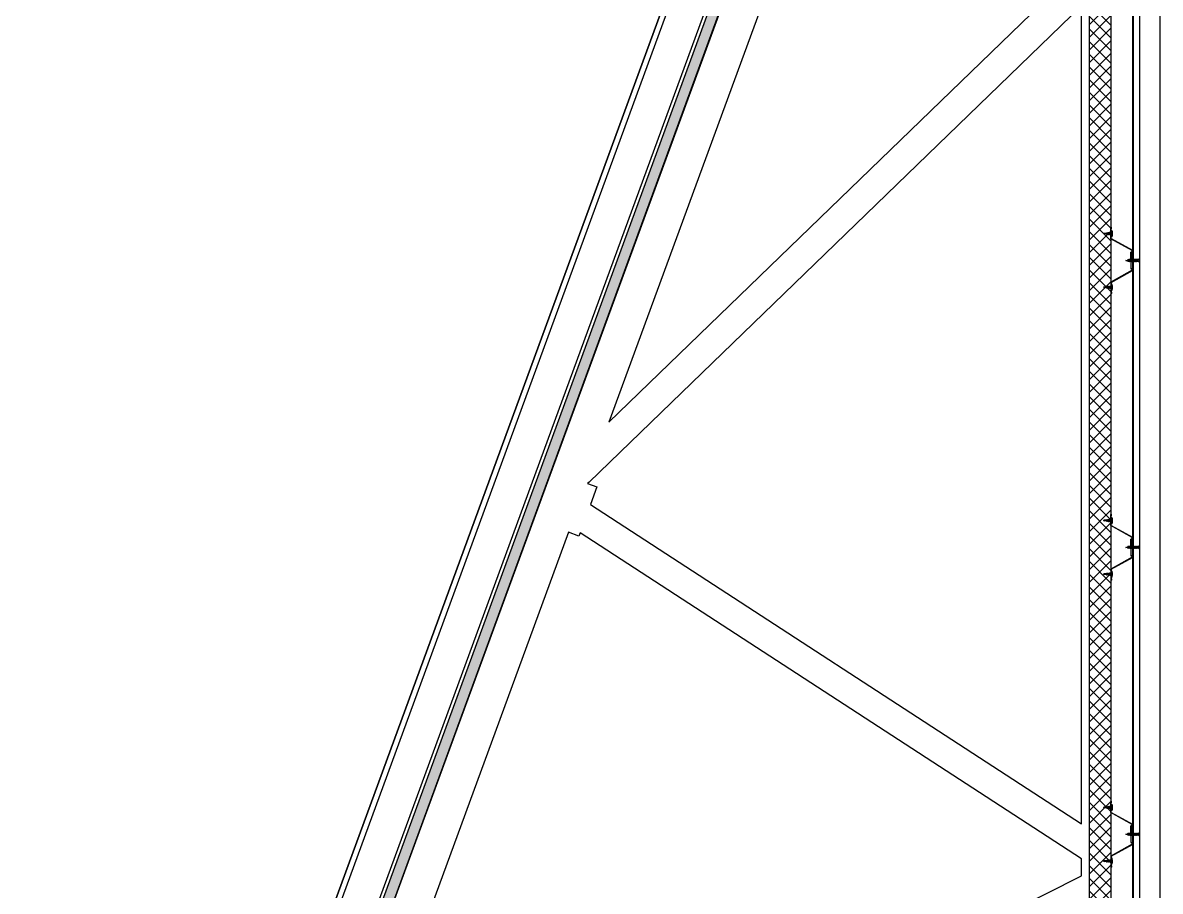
# Model space of a CAD drawing. Header units: inches. Extents: x 203 to 1065, y -1127 to 921.
# Drawn here: x 356.955 to 358.54, y 860.415 to 861.626 of the extents above; entities that cross this region are included whole.
import ezdxf

# ---------------------------------------------------------------- set-up
doc = ezdxf.new("R2010")
doc.units = ezdxf.units.IN
doc.header["$MEASUREMENT"] = 0
doc.linetypes.add('CONTINUA', pattern=[0])
for name, color, linetype in [('CORTE MUROS', 4, 'CONTINUA'), ('CORTE PERFILES Y CERCHA', 3, 'CONTINUA'), ('CORTE PROY', 8, 'CONTINUA')]:
    doc.layers.add(name, color=color, linetype=linetype)

msp = doc.modelspace()

# ---------------------------------------------------------------- hatches: boundary and pattern name
at = {"layer": 'CORTE MUROS', "ltscale": 0.5}
h = msp.add_hatch(dxfattribs=at)
h.set_pattern_fill('ANSI38', color=252, scale=0.05, angle=90.1237, style=0)
h.set_pattern_definition([(135.1236939, (355.8420596, 417.3886716), (-0.00440986616, -0.004428948005), []), (225.1236939, (355.8420596, 417.3886716), (-0.00439078432, -0.01326776217), [0.015625, -0.009375])])
h.paths.add_polyline_path([(357.0269, 859.1878), (357.0128, 859.193), (358.4787, 863.1936), (358.4928, 863.1884)])
at = {"layer": 'CORTE PERFILES Y CERCHA', "ltscale": 0.5}
h = msp.add_hatch(dxfattribs=at)
h.set_pattern_fill('_USER', color=251, scale=0.0125, angle=135, style=0, double=1, pattern_type=0)
h.set_pattern_definition([(135, (329.888245, 575.295546), (-0.00883883476, -0.00883883476), []), (225, (329.888245, 575.295546), (0.00883883476, -0.00883883476), [])])
h.paths.add_polyline_path([(358.441, 855.3558), (358.441, 863.0198), (358.471, 863.0198), (358.471, 855.3558)])

# ---------------------------------------------------------------- linework, layer by layer
at = {"layer": 'CORTE MUROS'}
for points in [[(356.9546, 859.2143), (358.4582, 863.3178), (358.5117, 863.2982), (357.0081, 859.1947)], [(358.4582, 863.3178), (356.9546, 859.2143), (356.9621, 859.2116), (358.4657, 863.315)]]:
    msp.add_lwpolyline(points, close=True, dxfattribs=at)
msp.add_lwpolyline([(357.0269, 859.1878), (357.0128, 859.193), (358.4787, 863.1936), (358.4928, 863.1884), (357.0269, 859.1878)], dxfattribs=at)
at = {"layer": 'CORTE PERFILES Y CERCHA', "color": 2}
for p, q in [((358.501, 862.9558), (358.501, 857.9538)), ((358.502, 862.9558), (358.502, 857.9538)), ((358.511, 862.9558), (358.511, 857.9538))]:
    msp.add_line(p, q, dxfattribs=at)
at = {"layer": 'CORTE PERFILES Y CERCHA'}
for p, q in [((358.4645, 861.333), (358.4608, 861.3323)), ((358.4608, 861.3323), (358.4615, 861.3327)), ((358.4615, 861.3323), (358.4608, 861.3323)), ((358.4608, 861.3323), (358.4615, 861.3319)), ((358.4645, 861.333), (358.4615, 861.3327)), ((358.4615, 861.3319), (358.4615, 861.3323)), ((358.4649, 861.3315), (358.4615, 861.3319)), ((358.4649, 861.3334), (358.4645, 861.333)), ((358.4645, 861.333), (358.4649, 861.3315)), ((358.4649, 861.3334), (358.4654, 861.3331)), ((358.4654, 861.3311), (358.4649, 861.3334)), ((358.4663, 861.3332), (358.4654, 861.3331)), ((358.4654, 861.3331), (358.4658, 861.3314)), ((358.4667, 861.3337), (358.4663, 861.3332)), ((358.4663, 861.3332), (358.4667, 861.3313)), ((358.4667, 861.3337), (358.4671, 861.3333)), ((358.4672, 861.3309), (358.4667, 861.3337)), ((358.468, 861.3334), (358.4671, 861.3333)), ((358.4671, 861.3333), (358.4677, 861.3312)), ((358.4684, 861.334), (358.468, 861.3334)), ((358.468, 861.3334), (358.4686, 861.3311)), ((358.4684, 861.334), (358.4689, 861.3335)), ((358.4691, 861.3306), (358.4684, 861.334)), ((358.4698, 861.3336), (358.4689, 861.3335)), ((358.4689, 861.3335), (358.4695, 861.3309)), ((358.4702, 861.3343), (358.4698, 861.3336)), ((358.4698, 861.3336), (358.4705, 861.3308)), ((358.4702, 861.3343), (358.4707, 861.3337)), ((358.471, 861.3303), (358.4702, 861.3343)), ((358.4714, 861.3338), (358.4707, 861.3337)), ((358.4707, 861.3337), (358.4714, 861.3307)), ((358.471, 861.3338), (358.471, 861.3408)), ((358.4714, 861.3338), (358.4714, 861.3408)), ((358.4714, 861.3408), (358.4715, 861.3408)), ((358.4719, 861.3357), (358.4714, 861.3353)), ((358.4714, 861.3293), (358.4714, 861.3353)), ((358.4714, 861.3338), (358.4714, 861.3307)), ((358.4715, 861.3388), (358.4715, 861.3408)), ((358.4715, 861.3388), (358.4719, 861.3388)), ((358.4719, 861.3388), (358.4719, 861.3408)), ((358.4719, 861.3358), (358.4719, 861.3287)), ((358.4719, 861.3357), (358.4719, 861.3288)), ((358.4727, 861.3358), (358.4727, 861.3287)), ((358.4732, 861.3323), (358.4727, 861.3323)), ((358.4654, 861.3311), (358.4649, 861.3315)), ((358.4654, 861.3311), (358.4658, 861.3314)), ((358.4667, 861.3313), (358.4658, 861.3314)), ((358.4672, 861.3309), (358.4667, 861.3313)), ((358.4672, 861.3309), (358.4677, 861.3312)), ((358.4686, 861.3311), (358.4677, 861.3312)), ((358.4691, 861.3306), (358.4686, 861.331)), ((358.4691, 861.3306), (358.4695, 861.331)), ((358.4705, 861.3308), (358.4695, 861.3309)), ((358.471, 861.3303), (358.4705, 861.3308)), ((358.471, 861.3303), (358.4714, 861.3307)), ((358.471, 861.3252), (358.471, 861.3303)), ((358.4714, 861.3255), (358.4714, 861.3307)), ((358.4719, 861.3288), (358.4714, 861.3293)), ((358.4941, 861.2941), (358.4917, 861.2949)), ((358.4941, 861.2941), (358.4945, 861.2959)), ((358.4944, 861.2938), (358.4941, 861.2941)), ((358.4949, 861.2962), (358.4944, 861.2938)), ((358.4944, 861.2938), (358.4947, 861.2939)), ((358.4948, 861.2962), (358.4945, 861.2959)), ((358.4947, 861.2939), (358.4952, 861.2959)), ((358.4953, 861.2937), (358.4947, 861.2939)), ((358.4948, 861.2962), (358.4952, 861.2959)), ((358.4959, 861.2961), (358.4952, 861.2959)), ((358.4953, 861.2937), (358.4959, 861.2961)), ((358.4957, 861.2934), (358.4953, 861.2937)), ((358.4962, 861.2964), (358.4957, 861.2934)), ((358.4957, 861.2934), (358.496, 861.2937)), ((358.4962, 861.2964), (358.4959, 861.2961)), ((358.496, 861.2937), (358.4966, 861.2961)), ((358.4967, 861.2937), (358.496, 861.2937)), ((358.4962, 861.2964), (358.4966, 861.2961)), ((358.4973, 861.2961), (358.4966, 861.2961)), ((358.4967, 861.2937), (358.4973, 861.2961)), ((358.497, 861.2934), (358.4967, 861.2937)), ((358.4976, 861.2964), (358.497, 861.2934)), ((358.497, 861.2934), (358.4974, 861.2937)), ((358.4976, 861.2964), (358.4973, 861.2961)), ((358.4974, 861.2937), (358.4979, 861.2961)), ((358.498, 861.2937), (358.4974, 861.2937)), ((358.4976, 861.2964), (358.4979, 861.2961)), ((358.4986, 861.2961), (358.4979, 861.2961)), ((358.498, 861.2937), (358.4986, 861.2961)), ((358.4984, 861.2934), (358.498, 861.2937)), ((358.4989, 861.2964), (358.4984, 861.2934)), ((358.4984, 861.2934), (358.4987, 861.2937)), ((358.4989, 861.2964), (358.4986, 861.2961)), ((358.4987, 861.2937), (358.4993, 861.2961)), ((358.4994, 861.2937), (358.4987, 861.2937)), ((358.4989, 861.2964), (358.4993, 861.2961)), ((358.4999, 861.2961), (358.4993, 861.2961)), ((358.4994, 861.2937), (358.4999, 861.2961)), ((358.4997, 861.2934), (358.4994, 861.2937)), ((358.5003, 861.2964), (358.4997, 861.2934)), ((358.4997, 861.2934), (358.5001, 861.2937)), ((358.5003, 861.2964), (358.4999, 861.2961)), ((358.5001, 861.2937), (358.5006, 861.2961)), ((358.5007, 861.2937), (358.5001, 861.2937)), ((358.5003, 861.2964), (358.5006, 861.2961)), ((358.5013, 861.2961), (358.5006, 861.2961)), ((358.5007, 861.2937), (358.5013, 861.2961)), ((358.5011, 861.2934), (358.5007, 861.2937)), ((358.5016, 861.2964), (358.5011, 861.2934)), ((358.5011, 861.2934), (358.5014, 861.2937)), ((358.5016, 861.2964), (358.5013, 861.2961)), ((358.5014, 861.2937), (358.502, 861.2961)), ((358.5021, 861.2937), (358.5014, 861.2937)), ((358.5016, 861.2964), (358.502, 861.2961)), ((358.5027, 861.2961), (358.502, 861.2961)), ((358.5027, 861.2961), (358.502, 861.2961)), ((358.5021, 861.2937), (358.5027, 861.2961)), ((358.5021, 861.2937), (358.5027, 861.2961)), ((358.5025, 861.2934), (358.5021, 861.2937)), ((358.503, 861.2964), (358.5025, 861.2934)), ((358.5025, 861.2934), (358.5028, 861.2937)), ((358.503, 861.2964), (358.5027, 861.2961)), ((358.5028, 861.2937), (358.5034, 861.2961)), ((358.5035, 861.2937), (358.5028, 861.2937)), ((358.503, 861.2964), (358.5034, 861.2961)), ((358.504, 861.2961), (358.5034, 861.2961)), ((358.5035, 861.2937), (358.504, 861.2961)), ((358.5035, 861.2937), (358.504, 861.2961)), ((358.5035, 861.2937), (358.504, 861.2961)), ((358.5038, 861.2934), (358.5035, 861.2937)), ((358.5044, 861.2964), (358.5038, 861.2934)), ((358.5038, 861.2934), (358.5042, 861.2937)), ((358.5044, 861.2964), (358.504, 861.2961)), ((358.5042, 861.2937), (358.5047, 861.2961)), ((358.5048, 861.2937), (358.5042, 861.2937)), ((358.5044, 861.2964), (358.5047, 861.2961)), ((358.5054, 861.2961), (358.5047, 861.2961)), ((358.5048, 861.2937), (358.5054, 861.2961)), ((358.5048, 861.2937), (358.5054, 861.2961)), ((358.5048, 861.2937), (358.5054, 861.2961)), ((358.5052, 861.2934), (358.5048, 861.2937)), ((358.5057, 861.2964), (358.5052, 861.2934)), ((358.5052, 861.2934), (358.5055, 861.2937)), ((358.5057, 861.2964), (358.5054, 861.2961)), ((358.5055, 861.2937), (358.5061, 861.2961)), ((358.5062, 861.2937), (358.5055, 861.2937)), ((358.5057, 861.2964), (358.5061, 861.2961)), ((358.5067, 861.2961), (358.5061, 861.2961)), ((358.5062, 861.2937), (358.5067, 861.2961)), ((358.5065, 861.2934), (358.5062, 861.2937)), ((358.5071, 861.2964), (358.5065, 861.2934)), ((358.5065, 861.2934), (358.5069, 861.2937)), ((358.5071, 861.2964), (358.5067, 861.2961)), ((358.5071, 861.2964), (358.5067, 861.2961)), ((358.5068, 861.2937), (358.5074, 861.2961)), ((358.5075, 861.2937), (358.5068, 861.2937)), ((358.5071, 861.2964), (358.5074, 861.2961)), ((358.5071, 861.2964), (358.5074, 861.2961)), ((358.5081, 861.2961), (358.5074, 861.2961)), ((358.5075, 861.2937), (358.5081, 861.2961)), ((358.5079, 861.2934), (358.5075, 861.2937)), ((358.5084, 861.2964), (358.5079, 861.2934)), ((358.5079, 861.2934), (358.5082, 861.2937)), ((358.5084, 861.2964), (358.5081, 861.2961)), ((358.5084, 861.2964), (358.5081, 861.2961)), ((358.5082, 861.2937), (358.5088, 861.2961)), ((358.5088, 861.2937), (358.5082, 861.2937)), ((358.5094, 861.2937), (358.5082, 861.2937)), ((358.5084, 861.2964), (358.5088, 861.2961)), ((358.5084, 861.2964), (358.5088, 861.2961)), ((358.5093, 861.2961), (358.5088, 861.2961)), ((358.5094, 861.2961), (358.5088, 861.2961)), ((358.511, 861.2975), (358.5094, 861.2961)), ((358.511, 861.2923), (358.5094, 861.2937)), ((358.511, 861.2949), (358.5107, 861.2949)), ((358.511, 861.2923), (358.511, 861.2975)), ((358.4608, 861.2575), (358.4615, 861.2579)), ((358.4615, 861.2575), (358.4608, 861.2575)), ((358.4608, 861.2575), (358.4615, 861.2571)), ((358.4645, 861.2568), (358.4608, 861.2575)), ((358.4649, 861.2583), (358.4615, 861.2579)), ((358.4615, 861.2579), (358.4615, 861.2575)), ((358.4645, 861.2568), (358.4615, 861.2571)), ((358.4645, 861.2568), (358.4649, 861.2583)), ((358.4649, 861.2564), (358.4645, 861.2568)), ((358.4654, 861.2586), (358.4649, 861.2564)), ((358.4654, 861.2586), (358.4649, 861.2583)), ((358.4649, 861.2564), (358.4654, 861.2567)), ((358.4654, 861.2586), (358.4658, 861.2584)), ((358.4654, 861.2567), (358.4658, 861.2584)), ((358.4663, 861.2566), (358.4654, 861.2567)), ((358.4667, 861.2585), (358.4658, 861.2584)), ((358.4663, 861.2566), (358.4667, 861.2585)), ((358.4667, 861.2561), (358.4663, 861.2566)), ((358.4672, 861.2589), (358.4667, 861.2561)), ((358.4672, 861.2589), (358.4667, 861.2585)), ((358.4667, 861.2561), (358.4671, 861.2565)), ((358.4671, 861.2565), (358.4677, 861.2586)), ((358.468, 861.2564), (358.4671, 861.2565)), ((358.4672, 861.2589), (358.4677, 861.2586)), ((358.4686, 861.2587), (358.4677, 861.2586)), ((358.468, 861.2564), (358.4686, 861.2587)), ((358.4684, 861.2558), (358.468, 861.2564)), ((358.4691, 861.2592), (358.4684, 861.2558)), ((358.4684, 861.2558), (358.4689, 861.2563)), ((358.4691, 861.2592), (358.4686, 861.2587)), ((358.4689, 861.2563), (358.4695, 861.2588)), ((358.4698, 861.2561), (358.4689, 861.2563)), ((358.4691, 861.2592), (358.4695, 861.2588)), ((358.4705, 861.259), (358.4695, 861.2588)), ((358.4698, 861.2561), (358.4705, 861.259)), ((358.4702, 861.2555), (358.4698, 861.2561)), ((358.471, 861.2595), (358.4702, 861.2555)), ((358.4702, 861.2555), (358.4707, 861.256)), ((358.471, 861.2595), (358.4705, 861.259)), ((358.4707, 861.256), (358.4714, 861.2591)), ((358.4714, 861.256), (358.4707, 861.256)), ((358.471, 861.2646), (358.471, 861.2595)), ((358.471, 861.2595), (358.4714, 861.2591)), ((358.471, 861.256), (358.471, 861.249)), ((358.4714, 861.2643), (358.4714, 861.2591)), ((358.4719, 861.261), (358.4714, 861.2605)), ((358.4714, 861.2605), (358.4714, 861.2591)), ((358.4714, 861.256), (358.4714, 861.2591)), ((358.4714, 861.256), (358.4714, 861.249)), ((358.4714, 861.256), (358.4714, 861.2545)), ((358.4719, 861.2541), (358.4714, 861.2545)), ((358.4719, 861.254), (358.4719, 861.2611)), ((358.4719, 861.2541), (358.4719, 861.261)), ((358.4727, 861.254), (358.4727, 861.2611)), ((358.4732, 861.2575), (358.4727, 861.2575)), ((358.4714, 861.249), (358.4715, 861.249)), ((358.4715, 861.2509), (358.4715, 861.249)), ((358.4715, 861.2509), (358.4719, 861.2509)), ((358.4719, 861.2509), (358.4719, 861.249)), ((358.471, 860.9338), (358.471, 860.9408)), ((358.4714, 860.9338), (358.4714, 860.9408)), ((358.4714, 860.9408), (358.4715, 860.9408)), ((358.4719, 860.9357), (358.4714, 860.9353)), ((358.4715, 860.9388), (358.4715, 860.9408)), ((358.4715, 860.9388), (358.4719, 860.9388)), ((358.4719, 860.9388), (358.4719, 860.9408)), ((358.4719, 860.9358), (358.4719, 860.9287)), ((358.4719, 860.9357), (358.4719, 860.9288)), ((358.4727, 860.9358), (358.4727, 860.9287)), ((358.4645, 860.933), (358.4608, 860.9323)), ((358.4608, 860.9323), (358.4615, 860.9327)), ((358.4615, 860.9323), (358.4608, 860.9323)), ((358.4608, 860.9323), (358.4615, 860.9319)), ((358.4645, 860.933), (358.4615, 860.9327)), ((358.4615, 860.9319), (358.4615, 860.9323)), ((358.4649, 860.9315), (358.4615, 860.9319)), ((358.4649, 860.9334), (358.4645, 860.933)), ((358.4645, 860.933), (358.4649, 860.9315)), ((358.4649, 860.9334), (358.4654, 860.9331)), ((358.4654, 860.9311), (358.4649, 860.9334)), ((358.4654, 860.9311), (358.4649, 860.9315)), ((358.4663, 860.9332), (358.4654, 860.9331)), ((358.4654, 860.9331), (358.4658, 860.9314)), ((358.4654, 860.9311), (358.4658, 860.9314)), ((358.4667, 860.9313), (358.4658, 860.9314)), ((358.4667, 860.9337), (358.4663, 860.9332)), ((358.4663, 860.9332), (358.4667, 860.9313)), ((358.4667, 860.9337), (358.4671, 860.9333)), ((358.4672, 860.9309), (358.4667, 860.9337)), ((358.4672, 860.9309), (358.4667, 860.9313)), ((358.468, 860.9334), (358.4671, 860.9333)), ((358.4671, 860.9333), (358.4677, 860.9312)), ((358.4672, 860.9309), (358.4677, 860.9312)), ((358.4686, 860.9311), (358.4677, 860.9312)), ((358.4684, 860.934), (358.468, 860.9334)), ((358.468, 860.9334), (358.4686, 860.9311)), ((358.4684, 860.934), (358.4689, 860.9335)), ((358.4691, 860.9306), (358.4684, 860.934)), ((358.4691, 860.9306), (358.4686, 860.931)), ((358.4698, 860.9336), (358.4689, 860.9335)), ((358.4689, 860.9335), (358.4695, 860.9309)), ((358.4691, 860.9306), (358.4695, 860.931)), ((358.4705, 860.9308), (358.4695, 860.9309)), ((358.4702, 860.9343), (358.4698, 860.9336)), ((358.4698, 860.9336), (358.4705, 860.9308)), ((358.4702, 860.9343), (358.4707, 860.9337)), ((358.471, 860.9303), (358.4702, 860.9343)), ((358.471, 860.9303), (358.4705, 860.9308)), ((358.4714, 860.9338), (358.4707, 860.9337)), ((358.4707, 860.9337), (358.4714, 860.9307)), ((358.471, 860.9303), (358.4714, 860.9307)), ((358.471, 860.9252), (358.471, 860.9303)), ((358.4714, 860.9293), (358.4714, 860.9353)), ((358.4714, 860.9338), (358.4714, 860.9307)), ((358.4714, 860.9255), (358.4714, 860.9307)), ((358.4719, 860.9288), (358.4714, 860.9293)), ((358.4732, 860.9323), (358.4727, 860.9323)), ((358.4941, 860.8941), (358.4917, 860.8949)), ((358.4941, 860.8941), (358.4945, 860.8959)), ((358.4944, 860.8938), (358.4941, 860.8941)), ((358.4949, 860.8962), (358.4944, 860.8938)), ((358.4944, 860.8938), (358.4947, 860.8939)), ((358.4948, 860.8962), (358.4945, 860.8959)), ((358.4947, 860.8939), (358.4952, 860.8959)), ((358.4953, 860.8937), (358.4947, 860.8939)), ((358.4948, 860.8962), (358.4952, 860.8959)), ((358.4959, 860.8961), (358.4952, 860.8959)), ((358.4953, 860.8937), (358.4959, 860.8961)), ((358.4957, 860.8934), (358.4953, 860.8937)), ((358.4962, 860.8964), (358.4957, 860.8934)), ((358.4957, 860.8934), (358.496, 860.8937)), ((358.4962, 860.8964), (358.4959, 860.8961)), ((358.496, 860.8937), (358.4966, 860.8961)), ((358.4967, 860.8937), (358.496, 860.8937)), ((358.4962, 860.8964), (358.4966, 860.8961)), ((358.4973, 860.8961), (358.4966, 860.8961)), ((358.4967, 860.8937), (358.4973, 860.8961)), ((358.497, 860.8934), (358.4967, 860.8937)), ((358.4976, 860.8964), (358.497, 860.8934)), ((358.497, 860.8934), (358.4974, 860.8937)), ((358.4976, 860.8964), (358.4973, 860.8961)), ((358.4974, 860.8937), (358.4979, 860.8961)), ((358.498, 860.8937), (358.4974, 860.8937)), ((358.4976, 860.8964), (358.4979, 860.8961)), ((358.4986, 860.8961), (358.4979, 860.8961)), ((358.498, 860.8937), (358.4986, 860.8961)), ((358.4984, 860.8934), (358.498, 860.8937)), ((358.4989, 860.8964), (358.4984, 860.8934)), ((358.4984, 860.8934), (358.4987, 860.8937)), ((358.4989, 860.8964), (358.4986, 860.8961)), ((358.4987, 860.8937), (358.4993, 860.8961)), ((358.4994, 860.8937), (358.4987, 860.8937)), ((358.4989, 860.8964), (358.4993, 860.8961)), ((358.4999, 860.8961), (358.4993, 860.8961)), ((358.4994, 860.8937), (358.4999, 860.8961)), ((358.4997, 860.8934), (358.4994, 860.8937)), ((358.5003, 860.8964), (358.4997, 860.8934)), ((358.4997, 860.8934), (358.5001, 860.8937)), ((358.5003, 860.8964), (358.4999, 860.8961)), ((358.5001, 860.8937), (358.5006, 860.8961)), ((358.5007, 860.8937), (358.5001, 860.8937)), ((358.5003, 860.8964), (358.5006, 860.8961)), ((358.5013, 860.8961), (358.5006, 860.8961)), ((358.5007, 860.8937), (358.5013, 860.8961)), ((358.5011, 860.8934), (358.5007, 860.8937)), ((358.5016, 860.8964), (358.5011, 860.8934)), ((358.5011, 860.8934), (358.5014, 860.8937)), ((358.5016, 860.8964), (358.5013, 860.8961)), ((358.5014, 860.8937), (358.502, 860.8961)), ((358.5021, 860.8937), (358.5014, 860.8937)), ((358.5016, 860.8964), (358.502, 860.8961)), ((358.5027, 860.8961), (358.502, 860.8961)), ((358.5027, 860.8961), (358.502, 860.8961)), ((358.5021, 860.8937), (358.5027, 860.8961)), ((358.5021, 860.8937), (358.5027, 860.8961)), ((358.5025, 860.8934), (358.5021, 860.8937)), ((358.503, 860.8964), (358.5025, 860.8934)), ((358.5025, 860.8934), (358.5028, 860.8937)), ((358.503, 860.8964), (358.5027, 860.8961)), ((358.5028, 860.8937), (358.5034, 860.8961)), ((358.5035, 860.8937), (358.5028, 860.8937)), ((358.503, 860.8964), (358.5034, 860.8961)), ((358.504, 860.8961), (358.5034, 860.8961)), ((358.5035, 860.8937), (358.504, 860.8961)), ((358.5035, 860.8937), (358.504, 860.8961)), ((358.5035, 860.8937), (358.504, 860.8961)), ((358.5038, 860.8934), (358.5035, 860.8937)), ((358.5044, 860.8964), (358.5038, 860.8934)), ((358.5038, 860.8934), (358.5042, 860.8937)), ((358.5044, 860.8964), (358.504, 860.8961)), ((358.5042, 860.8937), (358.5047, 860.8961)), ((358.5048, 860.8937), (358.5042, 860.8937)), ((358.5044, 860.8964), (358.5047, 860.8961)), ((358.5054, 860.8961), (358.5047, 860.8961)), ((358.5048, 860.8937), (358.5054, 860.8961)), ((358.5048, 860.8937), (358.5054, 860.8961)), ((358.5048, 860.8937), (358.5054, 860.8961)), ((358.5052, 860.8934), (358.5048, 860.8937)), ((358.5057, 860.8964), (358.5052, 860.8934)), ((358.5052, 860.8934), (358.5055, 860.8937)), ((358.5057, 860.8964), (358.5054, 860.8961)), ((358.5055, 860.8937), (358.5061, 860.8961)), ((358.5062, 860.8937), (358.5055, 860.8937)), ((358.5057, 860.8964), (358.5061, 860.8961)), ((358.5067, 860.8961), (358.5061, 860.8961)), ((358.5062, 860.8937), (358.5067, 860.8961)), ((358.5065, 860.8934), (358.5062, 860.8937)), ((358.5071, 860.8964), (358.5065, 860.8934)), ((358.5065, 860.8934), (358.5069, 860.8937)), ((358.5071, 860.8964), (358.5067, 860.8961)), ((358.5071, 860.8964), (358.5067, 860.8961)), ((358.5068, 860.8937), (358.5074, 860.8961)), ((358.5075, 860.8937), (358.5068, 860.8937)), ((358.5071, 860.8964), (358.5074, 860.8961)), ((358.5071, 860.8964), (358.5074, 860.8961)), ((358.5081, 860.8961), (358.5074, 860.8961)), ((358.5075, 860.8937), (358.5081, 860.8961)), ((358.5079, 860.8934), (358.5075, 860.8937)), ((358.5084, 860.8964), (358.5079, 860.8934)), ((358.5079, 860.8934), (358.5082, 860.8937)), ((358.5084, 860.8964), (358.5081, 860.8961)), ((358.5084, 860.8964), (358.5081, 860.8961)), ((358.5082, 860.8937), (358.5088, 860.8961)), ((358.5088, 860.8937), (358.5082, 860.8937)), ((358.5094, 860.8937), (358.5082, 860.8937)), ((358.5084, 860.8964), (358.5088, 860.8961)), ((358.5084, 860.8964), (358.5088, 860.8961)), ((358.5093, 860.8961), (358.5088, 860.8961)), ((358.5094, 860.8961), (358.5088, 860.8961)), ((358.511, 860.8975), (358.5094, 860.8961)), ((358.511, 860.8923), (358.5094, 860.8937)), ((358.511, 860.8949), (358.5107, 860.8949)), ((358.511, 860.8923), (358.511, 860.8975)), ((358.4608, 860.8575), (358.4615, 860.8579)), ((358.4615, 860.8575), (358.4608, 860.8575)), ((358.4608, 860.8575), (358.4615, 860.8571)), ((358.4645, 860.8568), (358.4608, 860.8575)), ((358.4649, 860.8583), (358.4615, 860.8579)), ((358.4615, 860.8579), (358.4615, 860.8575)), ((358.4645, 860.8568), (358.4615, 860.8571)), ((358.4645, 860.8568), (358.4649, 860.8583)), ((358.4649, 860.8564), (358.4645, 860.8568)), ((358.4654, 860.8586), (358.4649, 860.8564)), ((358.4654, 860.8586), (358.4649, 860.8583)), ((358.4649, 860.8564), (358.4654, 860.8567)), ((358.4654, 860.8586), (358.4658, 860.8584)), ((358.4654, 860.8567), (358.4658, 860.8584)), ((358.4663, 860.8566), (358.4654, 860.8567)), ((358.4667, 860.8585), (358.4658, 860.8584)), ((358.4663, 860.8566), (358.4667, 860.8585)), ((358.4667, 860.8561), (358.4663, 860.8566)), ((358.4672, 860.8589), (358.4667, 860.8561)), ((358.4672, 860.8589), (358.4667, 860.8585)), ((358.4667, 860.8561), (358.4671, 860.8565)), ((358.4671, 860.8565), (358.4677, 860.8586)), ((358.468, 860.8564), (358.4671, 860.8565)), ((358.4672, 860.8589), (358.4677, 860.8586)), ((358.4686, 860.8587), (358.4677, 860.8586)), ((358.468, 860.8564), (358.4686, 860.8587)), ((358.4684, 860.8558), (358.468, 860.8564)), ((358.4691, 860.8592), (358.4684, 860.8558)), ((358.4691, 860.8592), (358.4686, 860.8587)), ((358.4689, 860.8563), (358.4695, 860.8588)), ((358.4691, 860.8592), (358.4695, 860.8588)), ((358.4705, 860.859), (358.4695, 860.8588)), ((358.4698, 860.8561), (358.4705, 860.859)), ((358.471, 860.8595), (358.4702, 860.8555)), ((358.471, 860.8595), (358.4705, 860.859)), ((358.4707, 860.856), (358.4714, 860.8591)), ((358.471, 860.8646), (358.471, 860.8595)), ((358.471, 860.8595), (358.4714, 860.8591)), ((358.4714, 860.8643), (358.4714, 860.8591)), ((358.4719, 860.861), (358.4714, 860.8605)), ((358.4714, 860.8605), (358.4714, 860.8591)), ((358.4714, 860.856), (358.4714, 860.8591)), ((358.4719, 860.854), (358.4719, 860.8611)), ((358.4719, 860.8541), (358.4719, 860.861)), ((358.4727, 860.854), (358.4727, 860.8611)), ((358.4732, 860.8575), (358.4727, 860.8575)), ((358.4684, 860.8558), (358.4689, 860.8563)), ((358.4698, 860.8561), (358.4689, 860.8563)), ((358.4702, 860.8555), (358.4698, 860.8561)), ((358.4702, 860.8555), (358.4707, 860.856)), ((358.4714, 860.856), (358.4707, 860.856)), ((358.471, 860.856), (358.471, 860.849)), ((358.4714, 860.856), (358.4714, 860.849)), ((358.4714, 860.856), (358.4714, 860.8545)), ((358.4719, 860.8541), (358.4714, 860.8545)), ((358.4714, 860.849), (358.4715, 860.849)), ((358.4715, 860.8509), (358.4715, 860.849)), ((358.4715, 860.8509), (358.4719, 860.8509)), ((358.4719, 860.8509), (358.4719, 860.849)), ((358.471, 860.5338), (358.471, 860.5408)), ((358.4714, 860.5338), (358.4714, 860.5408)), ((358.4714, 860.5408), (358.4715, 860.5408)), ((358.4715, 860.5388), (358.4715, 860.5408)), ((358.4719, 860.5388), (358.4719, 860.5408)), ((358.4645, 860.533), (358.4608, 860.5323)), ((358.4608, 860.5323), (358.4615, 860.5327)), ((358.4615, 860.5323), (358.4608, 860.5323)), ((358.4608, 860.5323), (358.4615, 860.5319)), ((358.4645, 860.533), (358.4615, 860.5327)), ((358.4615, 860.5319), (358.4615, 860.5323)), ((358.4649, 860.5315), (358.4615, 860.5319)), ((358.4649, 860.5334), (358.4645, 860.533)), ((358.4645, 860.533), (358.4649, 860.5315)), ((358.4649, 860.5334), (358.4654, 860.5331)), ((358.4654, 860.5311), (358.4649, 860.5334)), ((358.4654, 860.5311), (358.4649, 860.5315)), ((358.4663, 860.5332), (358.4654, 860.5331)), ((358.4654, 860.5331), (358.4658, 860.5314)), ((358.4654, 860.5311), (358.4658, 860.5314)), ((358.4667, 860.5313), (358.4658, 860.5314)), ((358.4667, 860.5337), (358.4663, 860.5332)), ((358.4663, 860.5332), (358.4667, 860.5313)), ((358.4667, 860.5337), (358.4671, 860.5333)), ((358.4672, 860.5309), (358.4667, 860.5337)), ((358.4672, 860.5309), (358.4667, 860.5313)), ((358.468, 860.5334), (358.4671, 860.5333)), ((358.4671, 860.5333), (358.4677, 860.5312)), ((358.4672, 860.5309), (358.4677, 860.5312)), ((358.4686, 860.5311), (358.4677, 860.5312)), ((358.4684, 860.534), (358.468, 860.5334)), ((358.468, 860.5334), (358.4686, 860.5311)), ((358.4684, 860.534), (358.4689, 860.5335)), ((358.4691, 860.5306), (358.4684, 860.534)), ((358.4691, 860.5306), (358.4686, 860.531)), ((358.4698, 860.5336), (358.4689, 860.5335)), ((358.4689, 860.5335), (358.4695, 860.5309)), ((358.4691, 860.5306), (358.4695, 860.531)), ((358.4705, 860.5308), (358.4695, 860.5309)), ((358.4702, 860.5343), (358.4698, 860.5336)), ((358.4698, 860.5336), (358.4705, 860.5308)), ((358.4702, 860.5343), (358.4707, 860.5337)), ((358.471, 860.5303), (358.4702, 860.5343)), ((358.471, 860.5303), (358.4705, 860.5308)), ((358.4714, 860.5338), (358.4707, 860.5337)), ((358.4707, 860.5337), (358.4714, 860.5307)), ((358.471, 860.5303), (358.4714, 860.5307)), ((358.471, 860.5252), (358.471, 860.5303)), ((358.4719, 860.5357), (358.4714, 860.5353)), ((358.4714, 860.5293), (358.4714, 860.5353)), ((358.4714, 860.5338), (358.4714, 860.5307)), ((358.4714, 860.5255), (358.4714, 860.5307)), ((358.4719, 860.5288), (358.4714, 860.5293)), ((358.4715, 860.5388), (358.4719, 860.5388)), ((358.4719, 860.5358), (358.4719, 860.5287)), ((358.4719, 860.5357), (358.4719, 860.5288)), ((358.4727, 860.5358), (358.4727, 860.5287)), ((358.4732, 860.5323), (358.4727, 860.5323)), ((358.4941, 860.4941), (358.4917, 860.4949)), ((358.4941, 860.4941), (358.4945, 860.4959)), ((358.4944, 860.4938), (358.4941, 860.4941)), ((358.4949, 860.4962), (358.4944, 860.4938)), ((358.4944, 860.4938), (358.4947, 860.4939)), ((358.4948, 860.4962), (358.4945, 860.4959)), ((358.4947, 860.4939), (358.4952, 860.4959)), ((358.4953, 860.4937), (358.4947, 860.4939)), ((358.4948, 860.4962), (358.4952, 860.4959)), ((358.4959, 860.4961), (358.4952, 860.4959)), ((358.4953, 860.4937), (358.4959, 860.4961)), ((358.4957, 860.4934), (358.4953, 860.4937)), ((358.4962, 860.4964), (358.4957, 860.4934)), ((358.4957, 860.4934), (358.496, 860.4937)), ((358.4962, 860.4964), (358.4959, 860.4961)), ((358.496, 860.4937), (358.4966, 860.4961)), ((358.4967, 860.4937), (358.496, 860.4937)), ((358.4962, 860.4964), (358.4966, 860.4961)), ((358.4973, 860.4961), (358.4966, 860.4961)), ((358.4967, 860.4937), (358.4973, 860.4961)), ((358.497, 860.4934), (358.4967, 860.4937)), ((358.4976, 860.4964), (358.497, 860.4934)), ((358.497, 860.4934), (358.4974, 860.4937)), ((358.4976, 860.4964), (358.4973, 860.4961)), ((358.4974, 860.4937), (358.4979, 860.4961)), ((358.498, 860.4937), (358.4974, 860.4937)), ((358.4976, 860.4964), (358.4979, 860.4961)), ((358.4986, 860.4961), (358.4979, 860.4961)), ((358.498, 860.4937), (358.4986, 860.4961)), ((358.4984, 860.4934), (358.498, 860.4937)), ((358.4989, 860.4964), (358.4984, 860.4934)), ((358.4984, 860.4934), (358.4987, 860.4937)), ((358.4989, 860.4964), (358.4986, 860.4961)), ((358.4987, 860.4937), (358.4993, 860.4961)), ((358.4994, 860.4937), (358.4987, 860.4937)), ((358.4989, 860.4964), (358.4993, 860.4961)), ((358.4999, 860.4961), (358.4993, 860.4961)), ((358.4994, 860.4937), (358.4999, 860.4961)), ((358.4997, 860.4934), (358.4994, 860.4937)), ((358.5003, 860.4964), (358.4997, 860.4934)), ((358.4997, 860.4934), (358.5001, 860.4937)), ((358.5003, 860.4964), (358.4999, 860.4961)), ((358.5001, 860.4937), (358.5006, 860.4961)), ((358.5007, 860.4937), (358.5001, 860.4937)), ((358.5003, 860.4964), (358.5006, 860.4961)), ((358.5013, 860.4961), (358.5006, 860.4961)), ((358.5007, 860.4937), (358.5013, 860.4961)), ((358.5011, 860.4934), (358.5007, 860.4937)), ((358.5016, 860.4964), (358.5011, 860.4934)), ((358.5011, 860.4934), (358.5014, 860.4937)), ((358.5016, 860.4964), (358.5013, 860.4961)), ((358.5014, 860.4937), (358.502, 860.4961)), ((358.5021, 860.4937), (358.5014, 860.4937)), ((358.5016, 860.4964), (358.502, 860.4961)), ((358.5027, 860.4961), (358.502, 860.4961)), ((358.5027, 860.4961), (358.502, 860.4961)), ((358.5021, 860.4937), (358.5027, 860.4961)), ((358.5021, 860.4937), (358.5027, 860.4961)), ((358.5025, 860.4934), (358.5021, 860.4937)), ((358.503, 860.4964), (358.5025, 860.4934)), ((358.5025, 860.4934), (358.5028, 860.4937)), ((358.503, 860.4964), (358.5027, 860.4961)), ((358.5028, 860.4937), (358.5034, 860.4961)), ((358.5035, 860.4937), (358.5028, 860.4937)), ((358.503, 860.4964), (358.5034, 860.4961)), ((358.504, 860.4961), (358.5034, 860.4961)), ((358.5035, 860.4937), (358.504, 860.4961)), ((358.5035, 860.4937), (358.504, 860.4961)), ((358.5035, 860.4937), (358.504, 860.4961)), ((358.5038, 860.4934), (358.5035, 860.4937)), ((358.5044, 860.4964), (358.5038, 860.4934)), ((358.5038, 860.4934), (358.5042, 860.4937)), ((358.5044, 860.4964), (358.504, 860.4961)), ((358.5042, 860.4937), (358.5047, 860.4961)), ((358.5048, 860.4937), (358.5042, 860.4937)), ((358.5044, 860.4964), (358.5047, 860.4961)), ((358.5054, 860.4961), (358.5047, 860.4961)), ((358.5048, 860.4937), (358.5054, 860.4961)), ((358.5048, 860.4937), (358.5054, 860.4961)), ((358.5048, 860.4937), (358.5054, 860.4961)), ((358.5052, 860.4934), (358.5048, 860.4937)), ((358.5057, 860.4964), (358.5052, 860.4934)), ((358.5052, 860.4934), (358.5055, 860.4937)), ((358.5057, 860.4964), (358.5054, 860.4961)), ((358.5055, 860.4937), (358.5061, 860.4961)), ((358.5062, 860.4937), (358.5055, 860.4937)), ((358.5057, 860.4964), (358.5061, 860.4961)), ((358.5067, 860.4961), (358.5061, 860.4961)), ((358.5062, 860.4937), (358.5067, 860.4961)), ((358.5065, 860.4934), (358.5062, 860.4937)), ((358.5071, 860.4964), (358.5065, 860.4934)), ((358.5065, 860.4934), (358.5069, 860.4937)), ((358.5071, 860.4964), (358.5067, 860.4961)), ((358.5071, 860.4964), (358.5067, 860.4961)), ((358.5068, 860.4937), (358.5074, 860.4961)), ((358.5075, 860.4937), (358.5068, 860.4937)), ((358.5071, 860.4964), (358.5074, 860.4961)), ((358.5071, 860.4964), (358.5074, 860.4961)), ((358.5081, 860.4961), (358.5074, 860.4961)), ((358.5075, 860.4937), (358.5081, 860.4961)), ((358.5079, 860.4934), (358.5075, 860.4937)), ((358.5084, 860.4964), (358.5079, 860.4934)), ((358.5079, 860.4934), (358.5082, 860.4937)), ((358.5084, 860.4964), (358.5081, 860.4961)), ((358.5084, 860.4964), (358.5081, 860.4961)), ((358.5082, 860.4937), (358.5088, 860.4961)), ((358.5088, 860.4937), (358.5082, 860.4937)), ((358.5094, 860.4937), (358.5082, 860.4937)), ((358.5084, 860.4964), (358.5088, 860.4961)), ((358.5084, 860.4964), (358.5088, 860.4961)), ((358.5093, 860.4961), (358.5088, 860.4961)), ((358.5094, 860.4961), (358.5088, 860.4961)), ((358.511, 860.4975), (358.5094, 860.4961)), ((358.511, 860.4923), (358.5094, 860.4937)), ((358.511, 860.4949), (358.5107, 860.4949)), ((358.511, 860.4923), (358.511, 860.4975)), ((358.471, 860.4646), (358.471, 860.4595)), ((358.4714, 860.4643), (358.4714, 860.4591)), ((358.4719, 860.461), (358.4714, 860.4605)), ((358.4714, 860.4605), (358.4714, 860.4591)), ((358.4719, 860.454), (358.4719, 860.4611)), ((358.4719, 860.4541), (358.4719, 860.461)), ((358.4727, 860.454), (358.4727, 860.4611)), ((358.4608, 860.4575), (358.4615, 860.4579)), ((358.4615, 860.4575), (358.4608, 860.4575)), ((358.4608, 860.4575), (358.4615, 860.4571)), ((358.4645, 860.4568), (358.4608, 860.4575)), ((358.4649, 860.4583), (358.4615, 860.4579)), ((358.4615, 860.4579), (358.4615, 860.4575)), ((358.4645, 860.4568), (358.4615, 860.4571)), ((358.4645, 860.4568), (358.4649, 860.4583)), ((358.4649, 860.4564), (358.4645, 860.4568)), ((358.4654, 860.4586), (358.4649, 860.4564)), ((358.4654, 860.4586), (358.4649, 860.4583)), ((358.4649, 860.4564), (358.4654, 860.4567)), ((358.4654, 860.4586), (358.4658, 860.4584)), ((358.4654, 860.4567), (358.4658, 860.4584)), ((358.4663, 860.4566), (358.4654, 860.4567)), ((358.4667, 860.4585), (358.4658, 860.4584)), ((358.4663, 860.4566), (358.4667, 860.4585)), ((358.4667, 860.4561), (358.4663, 860.4566)), ((358.4672, 860.4589), (358.4667, 860.4561)), ((358.4672, 860.4589), (358.4667, 860.4585)), ((358.4667, 860.4561), (358.4671, 860.4565)), ((358.4671, 860.4565), (358.4677, 860.4586)), ((358.468, 860.4564), (358.4671, 860.4565)), ((358.4672, 860.4589), (358.4677, 860.4586)), ((358.4686, 860.4587), (358.4677, 860.4586)), ((358.468, 860.4564), (358.4686, 860.4587)), ((358.4684, 860.4558), (358.468, 860.4564)), ((358.4691, 860.4592), (358.4684, 860.4558)), ((358.4684, 860.4558), (358.4689, 860.4563)), ((358.4691, 860.4592), (358.4686, 860.4587)), ((358.4689, 860.4563), (358.4695, 860.4588)), ((358.4698, 860.4561), (358.4689, 860.4563)), ((358.4691, 860.4592), (358.4695, 860.4588)), ((358.4705, 860.459), (358.4695, 860.4588)), ((358.4698, 860.4561), (358.4705, 860.459)), ((358.4702, 860.4555), (358.4698, 860.4561)), ((358.471, 860.4595), (358.4702, 860.4555)), ((358.4702, 860.4555), (358.4707, 860.456)), ((358.471, 860.4595), (358.4705, 860.459)), ((358.4707, 860.456), (358.4714, 860.4591)), ((358.4714, 860.456), (358.4707, 860.456)), ((358.471, 860.4595), (358.4714, 860.4591)), ((358.471, 860.456), (358.471, 860.449)), ((358.4714, 860.456), (358.4714, 860.4591)), ((358.4714, 860.456), (358.4714, 860.449)), ((358.4714, 860.456), (358.4714, 860.4545)), ((358.4719, 860.4541), (358.4714, 860.4545)), ((358.4714, 860.449), (358.4715, 860.449)), ((358.4715, 860.4509), (358.4715, 860.449)), ((358.4715, 860.4509), (358.4719, 860.4509)), ((358.4719, 860.4509), (358.4719, 860.449)), ((358.4732, 860.4575), (358.4727, 860.4575))]:
    msp.add_line(p, q, dxfattribs=at)
for points in [[(358.43, 863.0198), (358.471, 863.0198), (358.471, 855.3558), (358.43, 855.3558), (357.027, 859.1878), (358.43, 863.0198)], [(358.43, 861.7218), (358.1456, 862.0574), (358.1348, 862.0614), (357.7713, 861.0695), (358.43, 861.7071), (358.43, 861.7218)], [(358.43, 861.6501), (357.744, 860.986), (357.7418, 860.9838), (357.7547, 860.9791), (357.7459, 860.9549), (358.43, 860.5094), (358.43, 861.6501)], [(358.4987, 861.2961), (358.4987, 861.3065), (358.5006, 861.3075), (358.5006, 861.3086), (358.471, 861.3252)], [(358.4714, 861.3255), (358.501, 861.3091), (358.501, 861.3072), (358.4991, 861.3062), (358.4991, 861.2962)], [(358.4987, 861.2935), (358.4987, 861.2833), (358.5006, 861.2823), (358.5006, 861.2812), (358.471, 861.2646)], [(358.4714, 861.2643), (358.501, 861.2807), (358.501, 861.2826), (358.4991, 861.2836), (358.4991, 861.2937)], [(358.4987, 860.8961), (358.4987, 860.9065), (358.5006, 860.9075), (358.5006, 860.9086), (358.471, 860.9252)], [(358.4714, 860.9255), (358.501, 860.9091), (358.501, 860.9072), (358.4991, 860.9062), (358.4991, 860.8962)], [(357.7314, 860.9154), (357.7296, 860.9105), (357.715, 860.9159), (357.3374, 859.8853), (358.43, 860.437), (358.43, 860.4605), (357.7314, 860.9154)], [(358.4987, 860.8935), (358.4987, 860.8833), (358.5006, 860.8823), (358.5006, 860.8812), (358.471, 860.8646)], [(358.4714, 860.8643), (358.501, 860.8807), (358.501, 860.8826), (358.4991, 860.8836), (358.4991, 860.8937)], [(358.4987, 860.4961), (358.4987, 860.5065), (358.5006, 860.5075), (358.5006, 860.5086), (358.471, 860.5252)], [(358.4714, 860.5255), (358.501, 860.5091), (358.501, 860.5072), (358.4991, 860.5062), (358.4991, 860.4962)], [(358.4987, 860.4935), (358.4987, 860.4833), (358.5006, 860.4823), (358.5006, 860.4812), (358.471, 860.4646)], [(358.4714, 860.4643), (358.501, 860.4807), (358.501, 860.4826), (358.4991, 860.4836), (358.4991, 860.4937)]]:
    msp.add_lwpolyline(points, dxfattribs=at)
at = {"layer": 'CORTE PERFILES Y CERCHA', "color": 2}
msp.add_lwpolyline([(358.441, 855.3558), (358.441, 863.0198), (358.471, 863.0198), (358.471, 855.3558)], close=True, dxfattribs=at)
at = {"layer": 'CORTE PERFILES Y CERCHA'}
for centre, radius, start, end in [((358.4715, 861.3408), 0.000437, 0, 180), ((358.4723, 861.3358), 0.000403, 0, 180), ((358.4635, 861.3323), 0.00976, 342.0915, 17.9085), ((358.4723, 861.3287), 0.000403, 180, 0), ((358.4922, 861.2981), 0.00322, 261.9716, 316.3452), ((358.4723, 861.2611), 0.000403, 0, 180), ((358.4723, 861.254), 0.000403, 180, 0), ((358.4635, 861.2575), 0.00976, 342.0915, 17.9085), ((358.4715, 861.249), 0.000437, 180, 0), ((358.4715, 860.9408), 0.000437, 0, 180), ((358.4723, 860.9358), 0.000403, 0, 180), ((358.4723, 860.9287), 0.000403, 180, 0), ((358.4635, 860.9323), 0.00976, 342.0915, 17.9085), ((358.4922, 860.8981), 0.00322, 261.9716, 316.3452), ((358.4723, 860.8611), 0.000403, 0, 180), ((358.4635, 860.8575), 0.00976, 342.0915, 17.9085), ((358.4715, 860.849), 0.000437, 180, 0), ((358.4723, 860.854), 0.000403, 180, 0), ((358.4715, 860.5408), 0.000437, 0, 180), ((358.4723, 860.5358), 0.000403, 0, 180), ((358.4723, 860.5287), 0.000403, 180, 0), ((358.4635, 860.5323), 0.00976, 342.0915, 17.9085), ((358.4922, 860.4981), 0.00322, 261.9716, 316.3452), ((358.4723, 860.4611), 0.000403, 0, 180), ((358.4635, 860.4575), 0.00976, 342.0915, 17.9085), ((358.4715, 860.449), 0.000437, 180, 0), ((358.4723, 860.454), 0.000403, 180, 0)]:
    msp.add_arc(centre, radius, start, end, dxfattribs=at)
at = {"layer": 'CORTE PROY', "color": 253, "ltscale": 0.5}
msp.add_line((358.5397, 859.2443), (358.5397, 862.9057), dxfattribs=at)

doc.saveas('drawing.dxf')
